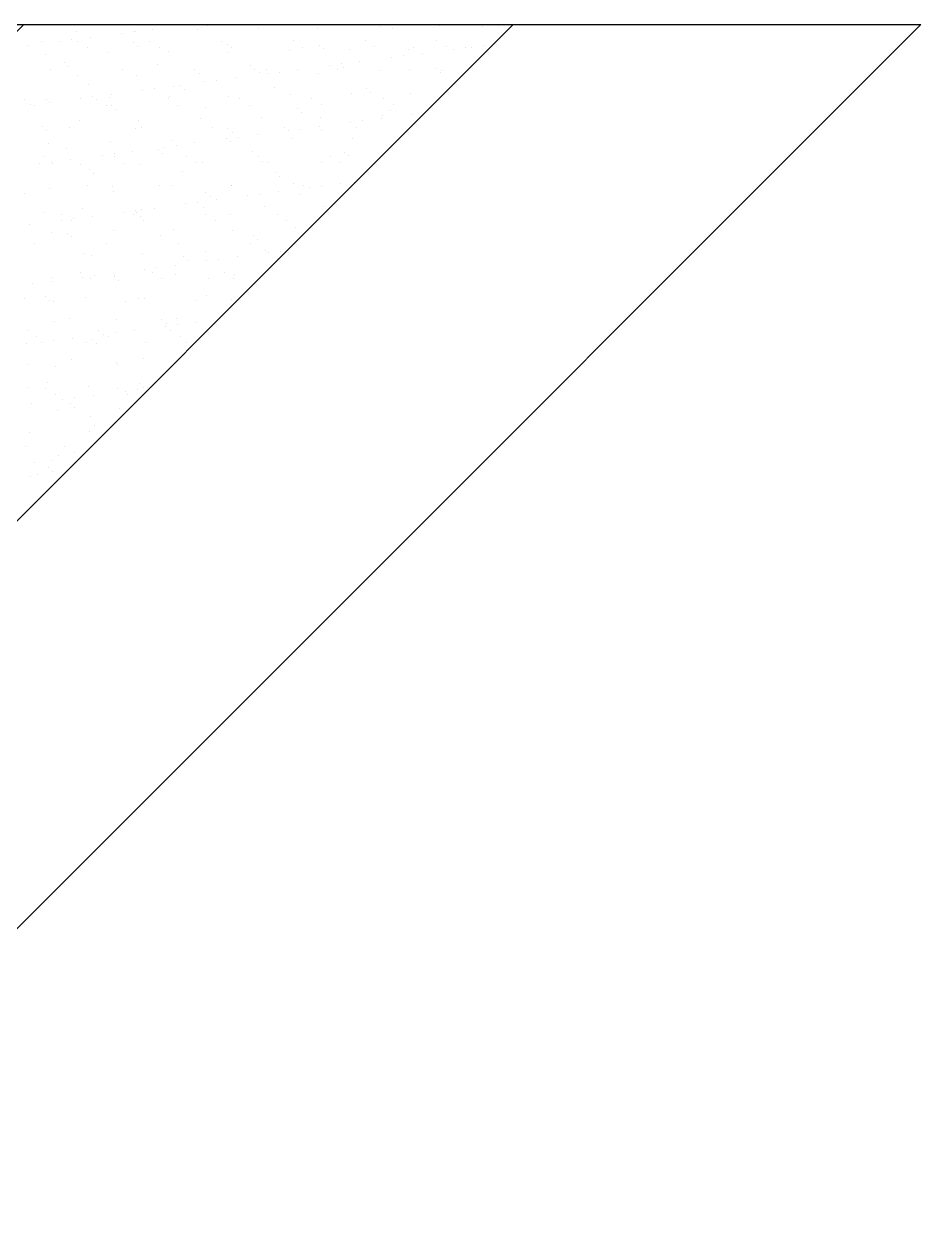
# Model space of a CAD drawing. Header units: millimetres. Extents: x 89805 to 1757503, y 48266 to 267832.
# Drawn here: x 954737 to 955125, y 159775 to 160296 of the extents above; entities that cross this region are included whole.
import ezdxf

# ---------------------------------------------------------------- set-up
doc = ezdxf.new("R2010")
doc.units = ezdxf.units.MM
doc.header["$LTSCALE"] = 1000
doc.layers.add('G-装饰造型轮廓线', color=3, linetype='Continuous')
doc.layers.add('WALL', color=111, linetype='Continuous')

msp = doc.modelspace()

# ---------------------------------------------------------------- linework, layer by layer
at = {"color": 8, "ltscale": 0.7}
for p, q in [((954759.29, 160293.21), (954759.29, 160293.21)), ((954792.17, 160294.09), (954792.17, 160294.09)), ((954805.76, 160295.87), (954805.76, 160295.87)), ((954811.88, 160294.06), (954811.88, 160294.06)), ((954815.86, 160295.47), (954815.86, 160295.47)), ((954838.05, 160294.4), (954838.05, 160294.4)), ((954854.62, 160296.28), (954854.62, 160296.28)), ((954863.63, 160294.28), (954863.63, 160294.28)), ((954890.64, 160295.25), (954890.64, 160295.25)), ((954894.63, 160295.93), (954894.63, 160295.93)), ((954896.47, 160294.24), (954896.47, 160294.24)), ((954916.82, 160295.58), (954916.82, 160295.58)), ((954935.24, 160295.05), (954935.24, 160295.05)), ((954942.4, 160295.46), (954942.4, 160295.46)), ((954743.94, 160288.73), (954743.94, 160288.73)), ((954751.92, 160288.79), (954751.92, 160288.79)), ((954757.13, 160289.47), (954757.13, 160289.47)), ((954759.79, 160288.81), (954759.79, 160288.81)), ((954765.25, 160290.54), (954765.25, 160290.54)), ((954778.84, 160292.33), (954778.84, 160292.33)), ((954783.95, 160288.38), (954783.95, 160288.38)), ((954784.04, 160293.02), (954784.04, 160293.02)), ((954784.87, 160293.09), (954784.87, 160293.09)), ((954790.93, 160288.86), (954790.93, 160288.86)), ((954822.07, 160288.92), (954822.07, 160288.92)), ((954853.21, 160288.98), (954853.21, 160288.98)), ((954884.35, 160289.03), (954884.35, 160289.03)), ((954915.49, 160289.09), (954915.49, 160289.09)), ((954738.34, 160287), (954738.34, 160287)), ((954745.8, 160282.87), (954745.8, 160282.87)), ((954764, 160286.12), (954764, 160286.12)), ((954772.81, 160283.84), (954772.81, 160283.84)), ((954785.79, 160286.7), (954785.79, 160286.7)), ((954795.15, 160286.18), (954795.15, 160286.18)), ((954798.99, 160284.17), (954798.99, 160284.17)), ((954824.56, 160287.5), (954824.56, 160287.5)), ((954824.57, 160284.05), (954824.57, 160284.05)), ((954826.29, 160286.23), (954826.29, 160286.23)), ((954851.58, 160285.02), (954851.58, 160285.02)), ((954857.43, 160286.29), (954857.43, 160286.29)), ((954864.57, 160287.16), (954864.57, 160287.16)), ((954866.41, 160285.47), (954866.41, 160285.47)), ((954877.75, 160285.36), (954877.75, 160285.36)), ((954888.57, 160286.35), (954888.57, 160286.35)), ((954903.33, 160285.23), (954903.33, 160285.23)), ((954905.17, 160286.27), (954905.17, 160286.27)), ((954909.06, 160283.58), (954909.06, 160283.58)), ((954919.71, 160286.4), (954919.71, 160286.4)), ((954922.65, 160285.37), (954922.65, 160285.37)), ((954927.85, 160286.06), (954927.85, 160286.06)), ((954930.34, 160286.21), (954930.34, 160286.21)), ((954935.98, 160287.13), (954935.98, 160287.13)), ((954753.89, 160279.61), (954753.89, 160279.61)), ((954755.73, 160277.92), (954755.73, 160277.92)), ((954794.49, 160278.72), (954794.49, 160278.72)), ((954834.51, 160278.38), (954834.51, 160278.38)), ((954868.81, 160278.28), (954868.81, 160278.28)), ((954874.02, 160278.97), (954874.02, 160278.97)), ((954882.15, 160280.04), (954882.15, 160280.04)), ((954895.73, 160281.83), (954895.73, 160281.83)), ((954900.93, 160282.51), (954900.93, 160282.51)), ((954748.04, 160276.39), (954748.04, 160276.39)), ((954759.92, 160273.95), (954759.92, 160273.95)), ((954779.18, 160276.45), (954779.18, 160276.45)), ((954785.5, 160273.82), (954785.5, 160273.82)), ((954810.33, 160276.5), (954810.33, 160276.5)), ((954812.51, 160274.8), (954812.51, 160274.8)), ((954828.31, 160272.95), (954828.31, 160272.95)), ((954836.35, 160276.69), (954836.35, 160276.69)), ((954838.68, 160275.13), (954838.68, 160275.13)), ((954841.47, 160276.56), (954841.47, 160276.56)), ((954841.89, 160274.74), (954841.89, 160274.74)), ((954847.1, 160275.43), (954847.1, 160275.43)), ((954855.23, 160276.5), (954855.23, 160276.5)), ((954864.26, 160275.01), (954864.26, 160275.01)), ((954872.61, 160276.62), (954872.61, 160276.62)), ((954875.11, 160277.5), (954875.11, 160277.5)), ((954891.27, 160275.98), (954891.27, 160275.98)), ((954903.75, 160276.67), (954903.75, 160276.67)), ((954915.13, 160277.15), (954915.13, 160277.15)), ((954916.97, 160275.46), (954916.97, 160275.46)), ((954917.45, 160276.31), (954917.45, 160276.31)), ((954764.43, 160269.95), (954764.43, 160269.95)), ((954788.06, 160267.65), (954788.06, 160267.65)), ((954793.26, 160268.34), (954793.26, 160268.34)), ((954801.39, 160269.41), (954801.39, 160269.41)), ((954804.45, 160269.6), (954804.45, 160269.6)), ((954806.29, 160267.91), (954806.29, 160267.91)), ((954814.98, 160271.2), (954814.98, 160271.2)), ((954820.18, 160271.88), (954820.18, 160271.88)), ((954845.05, 160268.72), (954845.05, 160268.72)), ((954885.07, 160268.37), (954885.07, 160268.37)), ((954736.72, 160263.71), (954736.72, 160263.71)), ((954746.43, 160263.6), (954746.43, 160263.6)), ((954747.56, 160262.32), (954747.56, 160262.32)), ((954761.14, 160264.11), (954761.14, 160264.11)), ((954766.35, 160264.79), (954766.35, 160264.79)), ((954767.86, 160263.76), (954767.86, 160263.76)), ((954773.44, 160264.57), (954773.44, 160264.57)), ((954774.47, 160265.87), (954774.47, 160265.87)), ((954799, 160263.82), (954799, 160263.82)), ((954799.62, 160264.9), (954799.62, 160264.9)), ((954825.2, 160264.78), (954825.2, 160264.78)), ((954830.15, 160263.88), (954830.15, 160263.88)), ((954852.21, 160265.75), (954852.21, 160265.75)), ((954861.29, 160263.93), (954861.29, 160263.93)), ((954878.38, 160266.09), (954878.38, 160266.09)), ((954886.91, 160266.69), (954886.91, 160266.69)), ((954892.43, 160263.99), (954892.43, 160263.99)), ((954903.96, 160265.97), (954903.96, 160265.97)), ((954739.43, 160261.25), (954739.43, 160261.25)), ((954740.94, 160261.02), (954740.94, 160261.02)), ((954772.08, 160261.08), (954772.08, 160261.08)), ((954774.39, 160260.83), (954774.39, 160260.83)), ((954776.23, 160259.14), (954776.23, 160259.14)), ((954803.22, 160261.14), (954803.22, 160261.14)), ((954814.99, 160259.94), (954814.99, 160259.94)), ((954834.36, 160261.19), (954834.36, 160261.19)), ((954855.01, 160259.6), (954855.01, 160259.6)), ((954856.85, 160257.91), (954856.85, 160257.91)), ((954865.5, 160261.25), (954865.5, 160261.25)), ((954891.9, 160256.71), (954891.9, 160256.71)), ((954895.61, 160258.71), (954895.61, 160258.71)), ((954896.65, 160261.3), (954896.65, 160261.3)), ((954904.95, 160257.15), (954904.95, 160257.15)), ((954910.15, 160257.84), (954910.15, 160257.84)), ((954744.33, 160252.05), (954744.33, 160252.05)), ((954760.55, 160254.68), (954760.55, 160254.68)), ((954786.13, 160254.56), (954786.13, 160254.56)), ((954813.14, 160255.53), (954813.14, 160255.53)), ((954839.31, 160255.86), (954839.31, 160255.86)), ((954849.54, 160251.52), (954849.54, 160251.52)), ((954864.45, 160251.82), (954864.45, 160251.82)), ((954864.89, 160255.74), (954864.89, 160255.74)), ((954878.03, 160253.61), (954878.03, 160253.61)), ((954880.69, 160251.58), (954880.69, 160251.58)), ((954883.24, 160254.29), (954883.24, 160254.29)), ((954891.37, 160255.36), (954891.37, 160255.36)), ((954746.17, 160250.36), (954746.17, 160250.36)), ((954756.12, 160251.35), (954756.12, 160251.35)), ((954784.93, 160251.16), (954784.93, 160251.16)), ((954787.26, 160251.41), (954787.26, 160251.41)), ((954818.4, 160251.46), (954818.4, 160251.46)), ((954824.2, 160246.52), (954824.2, 160246.52)), ((954824.94, 160250.82), (954824.94, 160250.82)), ((954826.79, 160249.13), (954826.79, 160249.13)), ((954829.4, 160247.2), (954829.4, 160247.2)), ((954837.53, 160248.28), (954837.53, 160248.28)), ((954851.11, 160250.06), (954851.11, 160250.06)), ((954852.84, 160246.49), (954852.84, 160246.49)), ((954856.32, 160250.75), (954856.32, 160250.75)), ((954865.55, 160249.94), (954865.55, 160249.94)), ((954879.01, 160246.82), (954879.01, 160246.82)), ((954747.06, 160244.33), (954747.06, 160244.33)), ((954754.87, 160242.39), (954754.87, 160242.39)), ((954774.07, 160245.3), (954774.07, 160245.3)), ((954783.69, 160241.19), (954783.69, 160241.19)), ((954794.88, 160242.04), (954794.88, 160242.04)), ((954797.28, 160242.98), (954797.28, 160242.98)), ((954800.25, 160245.64), (954800.25, 160245.64)), ((954802.48, 160243.66), (954802.48, 160243.66)), ((954810.61, 160244.73), (954810.61, 160244.73)), ((954825.83, 160245.51), (954825.83, 160245.51)), ((954835.49, 160241.16), (954835.49, 160241.16)), ((954743.44, 160235.89), (954743.44, 160235.89)), ((954744.8, 160238.67), (954744.8, 160238.67)), ((954748.65, 160236.57), (954748.65, 160236.57)), ((954749.01, 160235.98), (954749.01, 160235.98)), ((954756.78, 160237.64), (954756.78, 160237.64)), ((954770.36, 160239.43), (954770.36, 160239.43)), ((954775.57, 160240.12), (954775.57, 160240.12)), ((954775.94, 160238.72), (954775.94, 160238.72)), ((954780.16, 160236.04), (954780.16, 160236.04)), ((954796.73, 160240.36), (954796.73, 160240.36)), ((954807.08, 160238.78), (954807.08, 160238.78)), ((954811.3, 160236.09), (954811.3, 160236.09)), ((954813.77, 160236.26), (954813.77, 160236.26)), ((954838.22, 160238.84), (954838.22, 160238.84)), ((954839.94, 160236.59), (954839.94, 160236.59)), ((954842.44, 160236.15), (954842.44, 160236.15)), ((954865.52, 160236.47), (954865.52, 160236.47)), ((954869.36, 160238.89), (954869.36, 160238.89)), ((954873.58, 160236.21), (954873.58, 160236.21)), ((954875.5, 160240.82), (954875.5, 160240.82)), ((954877.34, 160239.13), (954877.34, 160239.13)), ((954761.18, 160235.41), (954761.18, 160235.41)), ((954764.82, 160233.27), (954764.82, 160233.27)), ((954766.66, 160231.58), (954766.66, 160231.58)), ((954786.76, 160235.29), (954786.76, 160235.29)), ((954805.43, 160232.38), (954805.43, 160232.38)), ((954845.44, 160232.04), (954845.44, 160232.04)), ((954764.2, 160226.31), (954764.2, 160226.31)), ((954774.7, 160226.03), (954774.7, 160226.03)), ((954795.34, 160226.37), (954795.34, 160226.37)), ((954800.88, 160226.37), (954800.88, 160226.37)), ((954826.46, 160226.24), (954826.46, 160226.24)), ((954826.48, 160226.42), (954826.48, 160226.42)), ((954847.28, 160230.35), (954847.28, 160230.35)), ((954853.47, 160227.22), (954853.47, 160227.22)), ((954857.62, 160226.48), (954857.62, 160226.48)), ((954865.54, 160226.07), (954865.54, 160226.07)), ((954873.67, 160227.14), (954873.67, 160227.14)), ((954879.64, 160227.55), (954879.64, 160227.55)), ((954736.6, 160222.8), (954736.6, 160222.8)), ((954747.69, 160225.06), (954747.69, 160225.06)), ((954775.36, 160223.61), (954775.36, 160223.61)), ((954815.38, 160223.26), (954815.38, 160223.26)), ((954817.22, 160221.57), (954817.22, 160221.57)), ((954833.42, 160221.84), (954833.42, 160221.84)), ((954838.62, 160222.53), (954838.62, 160222.53)), ((954846.75, 160223.6), (954846.75, 160223.6)), ((954855.98, 160222.38), (954855.98, 160222.38)), ((954860.33, 160225.39), (954860.33, 160225.39)), ((954761.81, 160216.14), (954761.81, 160216.14)), ((954784.78, 160215.44), (954784.78, 160215.44)), ((954787.39, 160216.02), (954787.39, 160216.02)), ((954792.91, 160216.51), (954792.91, 160216.51)), ((954806.5, 160218.3), (954806.5, 160218.3)), ((954811.7, 160218.98), (954811.7, 160218.98)), ((954814.4, 160216.99), (954814.4, 160216.99)), ((954819.83, 160220.05), (954819.83, 160220.05)), ((954840.57, 160217.33), (954840.57, 160217.33)), ((954866.15, 160217.2), (954866.15, 160217.2)), ((954745.3, 160214.83), (954745.3, 160214.83)), ((954752.66, 160211.21), (954752.66, 160211.21)), ((954752.87, 160213.63), (954752.87, 160213.63)), ((954757.09, 160210.94), (954757.09, 160210.94)), ((954757.87, 160211.9), (954757.87, 160211.9)), ((954766, 160212.97), (954766, 160212.97)), ((954779.58, 160214.75), (954779.58, 160214.75)), ((954784.02, 160213.68), (954784.02, 160213.68)), ((954785.32, 160214.49), (954785.32, 160214.49)), ((954787.16, 160212.8), (954787.16, 160212.8)), ((954788.23, 160211), (954788.23, 160211)), ((954815.16, 160213.74), (954815.16, 160213.74)), ((954819.37, 160211.05), (954819.37, 160211.05)), ((954825.92, 160213.6), (954825.92, 160213.6)), ((954846.3, 160213.8), (954846.3, 160213.8)), ((954850.52, 160211.11), (954850.52, 160211.11)), ((954739.08, 160209.42), (954739.08, 160209.42)), ((954748.32, 160205.79), (954748.32, 160205.79)), ((954755.26, 160205.71), (954755.26, 160205.71)), ((954775.33, 160206.77), (954775.33, 160206.77)), ((954795.86, 160204.83), (954795.86, 160204.83)), ((954801.51, 160207.1), (954801.51, 160207.1)), ((954827.09, 160206.98), (954827.09, 160206.98)), ((954854.09, 160207.95), (954854.09, 160207.95)), ((954741.13, 160201.21), (954741.13, 160201.21)), ((954757.1, 160204.02), (954757.1, 160204.02)), ((954772.27, 160201.27), (954772.27, 160201.27)), ((954803.41, 160201.33), (954803.41, 160201.33)), ((954834.55, 160201.38), (954834.55, 160201.38)), ((954835.88, 160204.48), (954835.88, 160204.48)), ((954837.72, 160202.79), (954837.72, 160202.79)), ((954762.44, 160196.87), (954762.44, 160196.87)), ((954765.8, 160196.05), (954765.8, 160196.05)), ((954788.02, 160196.75), (954788.02, 160196.75)), ((954805.81, 160195.7), (954805.81, 160195.7)), ((954815.03, 160197.72), (954815.03, 160197.72)), ((954820.92, 160194.31), (954820.92, 160194.31)), ((954829.05, 160195.38), (954829.05, 160195.38)), ((954841.2, 160198.06), (954841.2, 160198.06)), ((954842.64, 160197.16), (954842.64, 160197.16)), ((954846.42, 160194.82), (954846.42, 160194.82)), ((954847.84, 160197.85), (954847.84, 160197.85)), ((954788.8, 160190.08), (954788.8, 160190.08)), ((954794, 160190.76), (954794, 160190.76)), ((954802.13, 160191.83), (954802.13, 160191.83)), ((954807.66, 160194.02), (954807.66, 160194.02)), ((954815.72, 160193.62), (954815.72, 160193.62)), ((954748.3, 160184.74), (954748.3, 160184.74)), ((954748.95, 160186.52), (954748.95, 160186.52)), ((954760.95, 160188.59), (954760.95, 160188.59)), ((954761.88, 160186.53), (954761.88, 160186.53)), ((954765.17, 160185.9), (954765.17, 160185.9)), ((954767.09, 160187.22), (954767.09, 160187.22)), ((954775.22, 160188.29), (954775.22, 160188.29)), ((954775.75, 160186.93), (954775.75, 160186.93)), ((954775.96, 160187.5), (954775.96, 160187.5)), ((954777.6, 160185.24), (954777.6, 160185.24)), ((954792.09, 160188.64), (954792.09, 160188.64)), ((954796.31, 160185.96), (954796.31, 160185.96)), ((954802.14, 160187.83), (954802.14, 160187.83)), ((954816.36, 160186.04), (954816.36, 160186.04)), ((954823.23, 160188.7), (954823.23, 160188.7)), ((954827.45, 160186.01), (954827.45, 160186.01)), ((954827.72, 160187.71), (954827.72, 160187.71)), ((954740.17, 160183.67), (954740.17, 160183.67)), ((954736.89, 160177.27), (954736.89, 160177.27)), ((954745.69, 160178.15), (954745.69, 160178.15)), ((954747.53, 160176.46), (954747.53, 160176.46)), ((954749.21, 160176.17), (954749.21, 160176.17)), ((954763.07, 160177.6), (954763.07, 160177.6)), ((954780.35, 160176.23), (954780.35, 160176.23)), ((954786.3, 160177.27), (954786.3, 160177.27)), ((954788.65, 160177.48), (954788.65, 160177.48)), ((954811.49, 160176.28), (954811.49, 160176.28)), ((954815.66, 160178.46), (954815.66, 160178.46)), ((954826.31, 160176.92), (954826.31, 160176.92)), ((954756.23, 160168.49), (954756.23, 160168.49)), ((954776.59, 160168.23), (954776.59, 160168.23)), ((954802.77, 160168.56), (954802.77, 160168.56)), ((954737.89, 160163.49), (954737.89, 160163.49)), ((954749.58, 160167.26), (954749.58, 160167.26)), ((954769.03, 160163.54), (954769.03, 160163.54)), ((954784.44, 160163.61), (954784.44, 160163.61)), ((954796.25, 160168.15), (954796.25, 160168.15)), ((954798.02, 160165.4), (954798.02, 160165.4)), ((954798.09, 160166.46), (954798.09, 160166.46)), ((954800.17, 160163.6), (954800.17, 160163.6)), ((954803.22, 160166.08), (954803.22, 160166.08)), ((954811.35, 160167.15), (954811.35, 160167.15)), ((954737.52, 160158), (954737.52, 160158)), ((954742.1, 160160.8), (954742.1, 160160.8)), ((954744.18, 160158.31), (954744.18, 160158.31)), ((954749.39, 160159), (954749.39, 160159)), ((954757.52, 160160.07), (954757.52, 160160.07)), ((954763.7, 160158.34), (954763.7, 160158.34)), ((954766.19, 160159.37), (954766.19, 160159.37)), ((954771.1, 160161.86), (954771.1, 160161.86)), ((954773.24, 160160.86), (954773.24, 160160.86)), ((954776.31, 160162.54), (954776.31, 160162.54)), ((954789.28, 160158.21), (954789.28, 160158.21)), ((954804.39, 160160.91), (954804.39, 160160.91)), ((954806.79, 160158.49), (954806.79, 160158.49)), ((954768.03, 160157.68), (954768.03, 160157.68)), ((954737.97, 160148.9), (954737.97, 160148.9)), ((954750.21, 160147.99), (954750.21, 160147.99)), ((954757.28, 160151.13), (954757.28, 160151.13)), ((954776.73, 160149.71), (954776.73, 160149.71)), ((954777.22, 160148.96), (954777.22, 160148.96)), ((954788.42, 160151.19), (954788.42, 160151.19)), ((954738.15, 160138.73), (954738.15, 160138.73)), ((954745.96, 160138.45), (954745.96, 160138.45)), ((954746.67, 160140.93), (954746.67, 160140.93)), ((954764.33, 160139.07), (954764.33, 160139.07)), ((954777.1, 160138.5), (954777.1, 160138.5)), ((954780.32, 160137.18), (954780.32, 160137.18)), ((954785.53, 160137.86), (954785.53, 160137.86)), ((954786.68, 160140.59), (954786.68, 160140.59)), ((954788.53, 160138.9), (954788.53, 160138.9)), ((954789.91, 160138.95), (954789.91, 160138.95)), ((954739.82, 160131.85), (954739.82, 160131.85)), ((954750.18, 160135.76), (954750.18, 160135.76)), ((954753.4, 160133.63), (954753.4, 160133.63)), ((954756.62, 160131.81), (954756.62, 160131.81)), ((954758.61, 160134.32), (954758.61, 160134.32)), ((954766.74, 160135.39), (954766.74, 160135.39)), ((954781.32, 160135.82), (954781.32, 160135.82)), ((954750.84, 160128.72), (954750.84, 160128.72)), ((954758.47, 160130.12), (954758.47, 160130.12)), ((954777.85, 160129.69), (954777.85, 160129.69)), ((954765.36, 160126.09), (954765.36, 160126.09)), ((954767.17, 160122.15), (954767.17, 160122.15)), ((954738.78, 160119.47), (954738.78, 160119.47)), ((954764.96, 160119.8), (954764.96, 160119.8)), ((954737.1, 160113.37), (954737.1, 160113.37)), ((954754.04, 160113.41), (954754.04, 160113.41)), ((954740.91, 160106.1), (954740.91, 160106.1)), ((954749.04, 160107.17), (954749.04, 160107.17)), ((954751.47, 160109.45), (954751.47, 160109.45)), ((954758.25, 160110.72), (954758.25, 160110.72)), ((954742.29, 160100.99), (954742.29, 160100.99)), ((954747.06, 160104.25), (954747.06, 160104.25)), ((954748.9, 160102.56), (954748.9, 160102.56)), ((954739.41, 160100.2), (954739.41, 160100.2))]:
    msp.add_line(p, q, dxfattribs=at)
at = {"color": 3, "ltscale": 0.7}
msp.add_lwpolyline([(954736.46, 160296.09), (950592.14, 156151.82), (950698.2, 156045.75), (954948.59, 160296.09)], dxfattribs=at)
at = {"layer": 'G-装饰造型轮廓线', "color": 7, "ltscale": 0.7}
msp.add_lwpolyline([(955125.37, 160296.09), (950786.59, 155957.37), (950592.14, 156151.82)], dxfattribs=at)
at = {"layer": 'WALL', "color": 4, "ltscale": 0.7}
msp.add_line((953386.61, 160296.09), (955125.37, 160296.09), dxfattribs=at)

doc.saveas('drawing.dxf')
